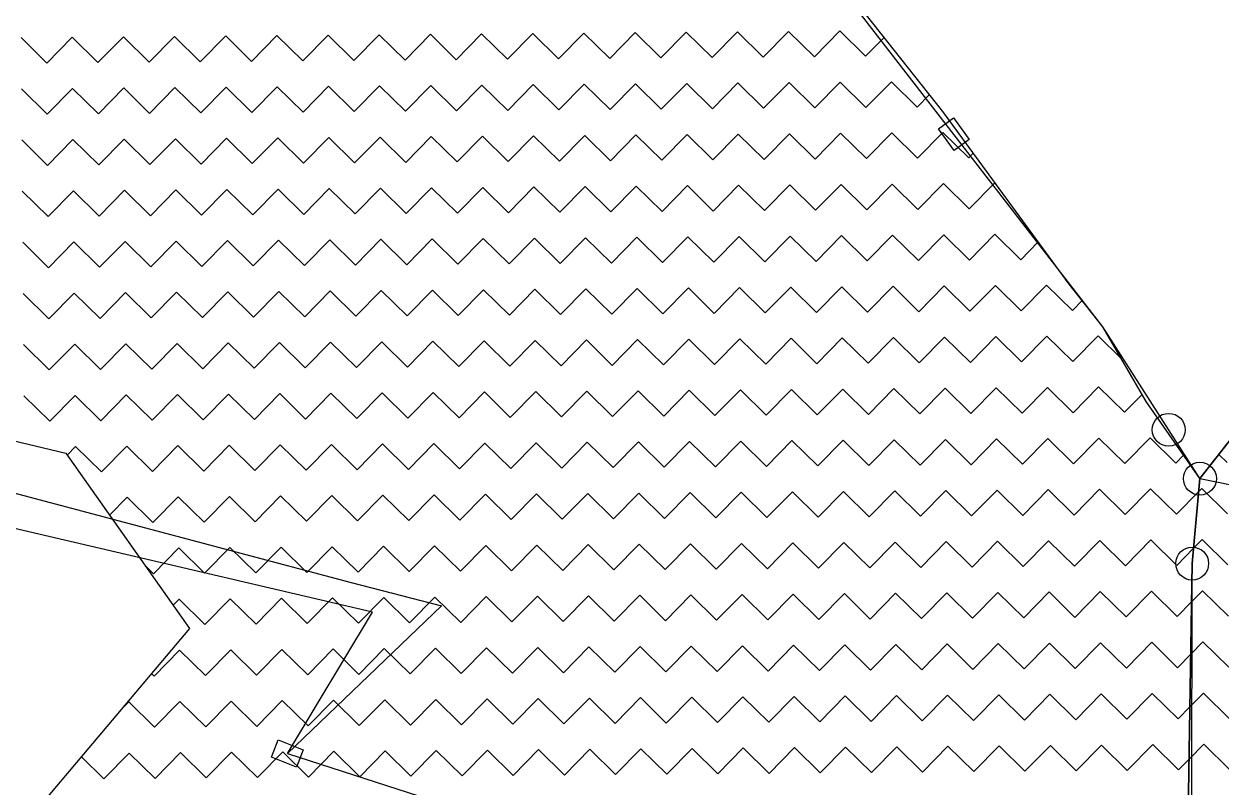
# Model space of a CAD drawing. Header units: metres. Extents: x 342804 to 346854, y 1762918 to 1765966.
# Drawn here: x 343363.2 to 343672.7, y 1765039.4 to 1765236.8 of the extents above; entities that cross this region are included whole.
import ezdxf

# ---------------------------------------------------------------- set-up
doc = ezdxf.new("R2010")
doc.units = ezdxf.units.M
doc.header["$MEASUREMENT"] = 0
for name, color, linetype in [('POLY_HATCH', 12, 'Continuous'), ('POLY_PARCEL', 6, 'Continuous'), ('POLY_ROAD', 30, 'Continuous')]:
    doc.layers.add(name, color=color, linetype=linetype)

msp = doc.modelspace()

# ---------------------------------------------------------------- linework, layer by layer
for points in [[(343603.48, 1765212.44), (343607.58, 1765206.83), (343603.7, 1765203.99), (343599.6, 1765209.6)], [(343428.95, 1765051.57), (343435.4, 1765049.01), (343433.63, 1765044.54), (343427.17, 1765047.11)]]:
    msp.add_lwpolyline(points, close=True)
for centre in [(343659.16, 1765131.79), (343667.22, 1765119.16), (343665.23, 1765097.19)]:
    msp.add_circle(centre, 4.25)
at = {"layer": 'POLY_HATCH'}
for p, q in [((343600.74, 1765214.13), (343523.23, 1765311.98)), ((343633.43, 1765169.45), (343600.74, 1765214.13)), ((343642.12, 1765158.46), (343633.43, 1765169.45)), ((343653.35, 1765139.07), (343642.12, 1765158.46)), ((343289.68, 1765146.12), (343374, 1765125.72)), ((343667.22, 1765119.16), (343653.35, 1765139.07)), ((343681.02, 1765136.83), (343667.22, 1765119.16)), ((343374, 1765125.72), (343405.95, 1765080.39)), ((343665.23, 1765097.19), (343667.22, 1765119.16)), ((343667.22, 1765119.16), (343665.23, 1765097.19)), ((343663.65, 1764998.5), (343665.23, 1765097.19)), ((343665.23, 1765097.19), (343663.65, 1764998.5)), ((343405.95, 1765080.39), (343364.33, 1765031))]:
    msp.add_line(p, q, dxfattribs=at)
at = {"layer": 'POLY_HATCH', "linetype": 'Continuous'}
for p, q in [((343541.09, 1765228.06), (343547.65, 1765234.73)), ((343547.65, 1765234.73), (343554.32, 1765228.16)), ((343554.32, 1765228.16), (343560.88, 1765234.83)), ((343560.88, 1765234.83), (343567.55, 1765228.27)), ((343567.55, 1765228.27), (343574.11, 1765234.94)), ((343574.11, 1765234.94), (343580.78, 1765228.38)), ((343362.43, 1765233.21), (343369.1, 1765226.64)), ((343369.1, 1765226.64), (343375.66, 1765233.31)), ((343375.66, 1765233.31), (343382.33, 1765226.75)), ((343382.33, 1765226.75), (343388.89, 1765233.42)), ((343388.89, 1765233.42), (343395.56, 1765226.86)), ((343395.56, 1765226.86), (343402.12, 1765233.53)), ((343402.12, 1765233.53), (343408.79, 1765226.97)), ((343408.79, 1765226.97), (343415.35, 1765233.64)), ((343415.35, 1765233.64), (343422.02, 1765227.08)), ((343422.02, 1765227.08), (343428.58, 1765233.75)), ((343428.58, 1765233.75), (343435.25, 1765227.19)), ((343435.25, 1765227.19), (343441.81, 1765233.86)), ((343441.81, 1765233.86), (343448.48, 1765227.3)), ((343448.48, 1765227.3), (343455.04, 1765233.97)), ((343455.04, 1765233.97), (343461.71, 1765227.4)), ((343461.71, 1765227.4), (343468.27, 1765234.07)), ((343468.27, 1765234.07), (343474.94, 1765227.51)), ((343474.94, 1765227.51), (343481.5, 1765234.18)), ((343481.5, 1765234.18), (343488.17, 1765227.62)), ((343488.17, 1765227.62), (343494.73, 1765234.29)), ((343494.73, 1765234.29), (343501.4, 1765227.73)), ((343501.4, 1765227.73), (343507.96, 1765234.4)), ((343507.96, 1765234.4), (343514.63, 1765227.84)), ((343514.63, 1765227.84), (343521.19, 1765234.51)), ((343521.19, 1765234.51), (343527.86, 1765227.95)), ((343527.86, 1765227.95), (343534.42, 1765234.62)), ((343534.42, 1765234.62), (343541.09, 1765228.06)), ((343580.78, 1765228.38), (343585.58, 1765233.27)), ((343362.54, 1765219.98), (343369.21, 1765213.41)), ((343369.21, 1765213.41), (343375.77, 1765220.08)), ((343375.77, 1765220.08), (343382.44, 1765213.52)), ((343382.44, 1765213.52), (343389, 1765220.19)), ((343389, 1765220.19), (343395.67, 1765213.63)), ((343395.67, 1765213.63), (343402.23, 1765220.3)), ((343402.23, 1765220.3), (343408.9, 1765213.74)), ((343408.9, 1765213.74), (343415.46, 1765220.41)), ((343415.46, 1765220.41), (343422.13, 1765213.85)), ((343422.13, 1765213.85), (343428.69, 1765220.52)), ((343428.69, 1765220.52), (343435.36, 1765213.96)), ((343435.36, 1765213.96), (343441.92, 1765220.63)), ((343441.92, 1765220.63), (343448.59, 1765214.07)), ((343448.59, 1765214.07), (343455.15, 1765220.74)), ((343455.15, 1765220.74), (343461.82, 1765214.17)), ((343461.82, 1765214.17), (343468.38, 1765220.84)), ((343468.38, 1765220.84), (343475.05, 1765214.28)), ((343475.05, 1765214.28), (343481.61, 1765220.95)), ((343481.61, 1765220.95), (343488.28, 1765214.39)), ((343488.28, 1765214.39), (343494.84, 1765221.06)), ((343494.84, 1765221.06), (343501.51, 1765214.5)), ((343501.51, 1765214.5), (343508.07, 1765221.17)), ((343508.07, 1765221.17), (343514.74, 1765214.61)), ((343514.74, 1765214.61), (343521.3, 1765221.28)), ((343521.3, 1765221.28), (343527.97, 1765214.72)), ((343527.97, 1765214.72), (343534.53, 1765221.39)), ((343534.53, 1765221.39), (343541.2, 1765214.83)), ((343541.2, 1765214.83), (343547.76, 1765221.5)), ((343547.76, 1765221.5), (343554.43, 1765214.93)), ((343554.43, 1765214.93), (343560.99, 1765221.6)), ((343560.99, 1765221.6), (343567.66, 1765215.04)), ((343567.66, 1765215.04), (343574.22, 1765221.71)), ((343574.22, 1765221.71), (343580.89, 1765215.15)), ((343580.89, 1765215.15), (343587.45, 1765221.82)), ((343587.45, 1765221.82), (343594.12, 1765215.26)), ((343594.12, 1765215.26), (343597.29, 1765218.49)), ((343369.31, 1765200.18), (343375.87, 1765206.85)), ((343375.87, 1765206.85), (343382.54, 1765200.29)), ((343382.54, 1765200.29), (343389.1, 1765206.96)), ((343389.1, 1765206.96), (343395.77, 1765200.4)), ((343395.77, 1765200.4), (343402.33, 1765207.07)), ((343402.33, 1765207.07), (343409, 1765200.51)), ((343409, 1765200.51), (343415.56, 1765207.18)), ((343415.56, 1765207.18), (343422.23, 1765200.62)), ((343422.23, 1765200.62), (343428.79, 1765207.29)), ((343428.79, 1765207.29), (343435.46, 1765200.73)), ((343435.46, 1765200.73), (343442.03, 1765207.4)), ((343442.03, 1765207.4), (343448.69, 1765200.84)), ((343448.69, 1765200.84), (343455.26, 1765207.51)), ((343455.26, 1765207.51), (343461.92, 1765200.94)), ((343461.92, 1765200.94), (343468.49, 1765207.61)), ((343468.49, 1765207.61), (343475.15, 1765201.05)), ((343475.15, 1765201.05), (343481.72, 1765207.72)), ((343481.72, 1765207.72), (343488.38, 1765201.16)), ((343488.38, 1765201.16), (343494.95, 1765207.83)), ((343494.95, 1765207.83), (343501.61, 1765201.27)), ((343501.61, 1765201.27), (343508.18, 1765207.94)), ((343508.18, 1765207.94), (343514.84, 1765201.38)), ((343514.84, 1765201.38), (343521.41, 1765208.05)), ((343521.41, 1765208.05), (343528.07, 1765201.49)), ((343528.07, 1765201.49), (343534.64, 1765208.16)), ((343534.64, 1765208.16), (343541.3, 1765201.6)), ((343541.3, 1765201.6), (343547.87, 1765208.26)), ((343547.87, 1765208.26), (343554.53, 1765201.7)), ((343554.53, 1765201.7), (343561.1, 1765208.37)), ((343561.1, 1765208.37), (343567.76, 1765201.81)), ((343567.76, 1765201.81), (343574.33, 1765208.48)), ((343574.33, 1765208.48), (343581, 1765201.92)), ((343581, 1765201.92), (343587.56, 1765208.59)), ((343587.56, 1765208.59), (343594.23, 1765202.03)), ((343594.23, 1765202.03), (343600.79, 1765208.7)), ((343600.79, 1765208.7), (343607.46, 1765202.14)), ((343362.64, 1765206.75), (343369.31, 1765200.18)), ((343607.46, 1765202.14), (343608.63, 1765203.34)), ((343475.26, 1765187.82), (343481.82, 1765194.49)), ((343481.82, 1765194.49), (343488.49, 1765187.93)), ((343488.49, 1765187.93), (343495.05, 1765194.6)), ((343495.05, 1765194.6), (343501.72, 1765188.04)), ((343501.72, 1765188.04), (343508.28, 1765194.71)), ((343508.28, 1765194.71), (343514.95, 1765188.15)), ((343514.95, 1765188.15), (343521.51, 1765194.82)), ((343521.51, 1765194.82), (343528.18, 1765188.26)), ((343528.18, 1765188.26), (343534.74, 1765194.93)), ((343534.74, 1765194.93), (343541.41, 1765188.37)), ((343541.41, 1765188.37), (343547.97, 1765195.03)), ((343547.97, 1765195.03), (343554.64, 1765188.47)), ((343554.64, 1765188.47), (343561.2, 1765195.14)), ((343561.2, 1765195.14), (343567.87, 1765188.58)), ((343567.87, 1765188.58), (343574.43, 1765195.25)), ((343574.43, 1765195.25), (343581.1, 1765188.69)), ((343581.1, 1765188.69), (343587.66, 1765195.36)), ((343587.66, 1765195.36), (343594.33, 1765188.8)), ((343594.33, 1765188.8), (343600.89, 1765195.47)), ((343600.89, 1765195.47), (343607.56, 1765188.91)), ((343607.56, 1765188.91), (343614.12, 1765195.58)), ((343614.12, 1765195.58), (343614.79, 1765194.92)), ((343362.75, 1765193.52), (343369.42, 1765186.95)), ((343369.42, 1765186.95), (343375.98, 1765193.62)), ((343375.98, 1765193.62), (343382.65, 1765187.06)), ((343382.65, 1765187.06), (343389.21, 1765193.73)), ((343389.21, 1765193.73), (343395.88, 1765187.17)), ((343395.88, 1765187.17), (343402.44, 1765193.84)), ((343402.44, 1765193.84), (343409.11, 1765187.28)), ((343409.11, 1765187.28), (343415.67, 1765193.95)), ((343415.67, 1765193.95), (343422.34, 1765187.39)), ((343422.34, 1765187.39), (343428.9, 1765194.06)), ((343428.9, 1765194.06), (343435.57, 1765187.5)), ((343435.57, 1765187.5), (343442.13, 1765194.17)), ((343442.13, 1765194.17), (343448.8, 1765187.61)), ((343448.8, 1765187.61), (343455.36, 1765194.28)), ((343455.36, 1765194.28), (343462.03, 1765187.71)), ((343462.03, 1765187.71), (343468.59, 1765194.38)), ((343468.59, 1765194.38), (343475.26, 1765187.82)), ((343581.21, 1765175.46), (343587.77, 1765182.13)), ((343587.77, 1765182.13), (343594.44, 1765175.57)), ((343594.44, 1765175.57), (343601, 1765182.24)), ((343601, 1765182.24), (343607.67, 1765175.68)), ((343607.67, 1765175.68), (343614.23, 1765182.35)), ((343614.23, 1765182.35), (343620.9, 1765175.79)), ((343362.86, 1765180.29), (343369.53, 1765173.72)), ((343369.53, 1765173.72), (343376.09, 1765180.39)), ((343376.09, 1765180.39), (343382.76, 1765173.83)), ((343382.76, 1765173.83), (343389.32, 1765180.5)), ((343389.32, 1765180.5), (343395.99, 1765173.94)), ((343395.99, 1765173.94), (343402.55, 1765180.61)), ((343402.55, 1765180.61), (343409.22, 1765174.05)), ((343409.22, 1765174.05), (343415.78, 1765180.72)), ((343415.78, 1765180.72), (343422.45, 1765174.16)), ((343422.45, 1765174.16), (343429.01, 1765180.83)), ((343429.01, 1765180.83), (343435.68, 1765174.27)), ((343435.68, 1765174.27), (343442.24, 1765180.94)), ((343442.24, 1765180.94), (343448.91, 1765174.38)), ((343448.91, 1765174.38), (343455.47, 1765181.05)), ((343455.47, 1765181.05), (343462.14, 1765174.48)), ((343462.14, 1765174.48), (343468.7, 1765181.15)), ((343468.7, 1765181.15), (343475.37, 1765174.59)), ((343475.37, 1765174.59), (343481.93, 1765181.26)), ((343481.93, 1765181.26), (343488.6, 1765174.7)), ((343488.6, 1765174.7), (343495.16, 1765181.37)), ((343495.16, 1765181.37), (343501.83, 1765174.81)), ((343501.83, 1765174.81), (343508.39, 1765181.48)), ((343508.39, 1765181.48), (343515.06, 1765174.92)), ((343515.06, 1765174.92), (343521.62, 1765181.59)), ((343521.62, 1765181.59), (343528.29, 1765175.03)), ((343528.29, 1765175.03), (343534.85, 1765181.7)), ((343534.85, 1765181.7), (343541.52, 1765175.14)), ((343541.52, 1765175.14), (343548.08, 1765181.8)), ((343548.08, 1765181.8), (343554.75, 1765175.24)), ((343554.75, 1765175.24), (343561.31, 1765181.91)), ((343561.31, 1765181.91), (343567.98, 1765175.35)), ((343567.98, 1765175.35), (343574.54, 1765182.02)), ((343574.54, 1765182.02), (343581.21, 1765175.46)), ((343620.9, 1765175.79), (343625.43, 1765180.39)), ((343362.97, 1765167.06), (343369.64, 1765160.49)), ((343369.64, 1765160.49), (343376.2, 1765167.16)), ((343376.2, 1765167.16), (343382.87, 1765160.6)), ((343382.87, 1765160.6), (343389.43, 1765167.27)), ((343389.43, 1765167.27), (343396.1, 1765160.71)), ((343396.1, 1765160.71), (343402.66, 1765167.38)), ((343402.66, 1765167.38), (343409.33, 1765160.82)), ((343409.33, 1765160.82), (343415.89, 1765167.49)), ((343415.89, 1765167.49), (343422.56, 1765160.93)), ((343422.56, 1765160.93), (343429.12, 1765167.6)), ((343429.12, 1765167.6), (343435.79, 1765161.04)), ((343435.79, 1765161.04), (343442.35, 1765167.71)), ((343442.35, 1765167.71), (343449.02, 1765161.15)), ((343449.02, 1765161.15), (343455.58, 1765167.82)), ((343455.58, 1765167.82), (343462.25, 1765161.25)), ((343462.25, 1765161.25), (343468.81, 1765167.92)), ((343468.81, 1765167.92), (343475.48, 1765161.36)), ((343475.48, 1765161.36), (343482.04, 1765168.03)), ((343482.04, 1765168.03), (343488.71, 1765161.47)), ((343488.71, 1765161.47), (343495.27, 1765168.14)), ((343495.27, 1765168.14), (343501.94, 1765161.58)), ((343501.94, 1765161.58), (343508.5, 1765168.25)), ((343508.5, 1765168.25), (343515.17, 1765161.69)), ((343515.17, 1765161.69), (343521.73, 1765168.36)), ((343521.73, 1765168.36), (343528.4, 1765161.8)), ((343528.4, 1765161.8), (343534.96, 1765168.47)), ((343534.96, 1765168.47), (343541.63, 1765161.91)), ((343541.63, 1765161.91), (343548.19, 1765168.57)), ((343548.19, 1765168.57), (343554.86, 1765162.01)), ((343554.86, 1765162.01), (343561.42, 1765168.68)), ((343561.42, 1765168.68), (343568.09, 1765162.12)), ((343568.09, 1765162.12), (343574.65, 1765168.79)), ((343574.65, 1765168.79), (343581.32, 1765162.23)), ((343581.32, 1765162.23), (343587.88, 1765168.9)), ((343587.88, 1765168.9), (343594.55, 1765162.34)), ((343594.55, 1765162.34), (343601.11, 1765169.01)), ((343601.11, 1765169.01), (343607.78, 1765162.45)), ((343607.78, 1765162.45), (343614.34, 1765169.12)), ((343614.34, 1765169.12), (343621.01, 1765162.56)), ((343621.01, 1765162.56), (343627.57, 1765169.23)), ((343627.57, 1765169.23), (343634.24, 1765162.67)), ((343634.24, 1765162.67), (343636.77, 1765165.23)), ((343409.44, 1765147.59), (343416, 1765154.26)), ((343416, 1765154.26), (343422.67, 1765147.7)), ((343422.67, 1765147.7), (343429.23, 1765154.37)), ((343429.23, 1765154.37), (343435.9, 1765147.81)), ((343435.9, 1765147.81), (343442.46, 1765154.48)), ((343442.46, 1765154.48), (343449.13, 1765147.92)), ((343449.13, 1765147.92), (343455.69, 1765154.58)), ((343455.69, 1765154.58), (343462.36, 1765148.02)), ((343462.36, 1765148.02), (343468.92, 1765154.69)), ((343468.92, 1765154.69), (343475.59, 1765148.13)), ((343475.59, 1765148.13), (343482.15, 1765154.8)), ((343482.15, 1765154.8), (343488.82, 1765148.24)), ((343488.82, 1765148.24), (343495.38, 1765154.91)), ((343495.38, 1765154.91), (343502.05, 1765148.35)), ((343502.05, 1765148.35), (343508.61, 1765155.02)), ((343508.61, 1765155.02), (343515.28, 1765148.46)), ((343515.28, 1765148.46), (343521.84, 1765155.13)), ((343521.84, 1765155.13), (343528.51, 1765148.57)), ((343528.51, 1765148.57), (343535.07, 1765155.24)), ((343535.07, 1765155.24), (343541.74, 1765148.68)), ((343541.74, 1765148.68), (343548.3, 1765155.34)), ((343548.3, 1765155.34), (343554.97, 1765148.78)), ((343554.97, 1765148.78), (343561.53, 1765155.45)), ((343561.53, 1765155.45), (343568.2, 1765148.89)), ((343568.2, 1765148.89), (343574.76, 1765155.56)), ((343574.76, 1765155.56), (343581.43, 1765149)), ((343581.43, 1765149), (343587.99, 1765155.67)), ((343587.99, 1765155.67), (343594.66, 1765149.11)), ((343594.66, 1765149.11), (343601.22, 1765155.78)), ((343601.22, 1765155.78), (343607.89, 1765149.22)), ((343607.89, 1765149.22), (343614.45, 1765155.89)), ((343614.45, 1765155.89), (343621.12, 1765149.33)), ((343621.12, 1765149.33), (343627.68, 1765156)), ((343627.68, 1765156), (343634.35, 1765149.44)), ((343634.35, 1765149.44), (343640.91, 1765156.1)), ((343640.91, 1765156.1), (343646.9, 1765150.21)), ((343363.08, 1765153.83), (343369.75, 1765147.26)), ((343369.75, 1765147.26), (343376.31, 1765153.93)), ((343376.31, 1765153.93), (343382.98, 1765147.37)), ((343382.98, 1765147.37), (343389.54, 1765154.04)), ((343389.54, 1765154.04), (343396.21, 1765147.48)), ((343396.21, 1765147.48), (343402.77, 1765154.15)), ((343402.77, 1765154.15), (343409.44, 1765147.59)), ((343502.16, 1765135.12), (343508.72, 1765141.79)), ((343508.72, 1765141.79), (343515.39, 1765135.23)), ((343515.39, 1765135.23), (343521.95, 1765141.9)), ((343521.95, 1765141.9), (343528.62, 1765135.34)), ((343528.62, 1765135.34), (343535.18, 1765142.01)), ((343535.18, 1765142.01), (343541.85, 1765135.45)), ((343541.85, 1765135.45), (343548.41, 1765142.11)), ((343548.41, 1765142.11), (343555.08, 1765135.55)), ((343555.08, 1765135.55), (343561.64, 1765142.22)), ((343561.64, 1765142.22), (343568.31, 1765135.66)), ((343568.31, 1765135.66), (343574.87, 1765142.33)), ((343574.87, 1765142.33), (343581.54, 1765135.77)), ((343581.54, 1765135.77), (343588.1, 1765142.44)), ((343588.1, 1765142.44), (343594.77, 1765135.88)), ((343594.77, 1765135.88), (343601.33, 1765142.55)), ((343601.33, 1765142.55), (343608, 1765135.99)), ((343608, 1765135.99), (343614.56, 1765142.66)), ((343614.56, 1765142.66), (343621.23, 1765136.1)), ((343621.23, 1765136.1), (343627.79, 1765142.77)), ((343627.79, 1765142.77), (343634.46, 1765136.21)), ((343634.46, 1765136.21), (343641.02, 1765142.87)), ((343641.02, 1765142.87), (343647.69, 1765136.31)), ((343363.19, 1765140.6), (343369.86, 1765134.03)), ((343369.86, 1765134.03), (343376.42, 1765140.7)), ((343376.42, 1765140.7), (343383.09, 1765134.14)), ((343383.09, 1765134.14), (343389.65, 1765140.81)), ((343389.65, 1765140.81), (343396.32, 1765134.25)), ((343396.32, 1765134.25), (343402.88, 1765140.92)), ((343402.88, 1765140.92), (343409.55, 1765134.36)), ((343409.55, 1765134.36), (343416.11, 1765141.03)), ((343416.11, 1765141.03), (343422.78, 1765134.47)), ((343422.78, 1765134.47), (343429.34, 1765141.14)), ((343429.34, 1765141.14), (343436.01, 1765134.58)), ((343436.01, 1765134.58), (343442.57, 1765141.25)), ((343442.57, 1765141.25), (343449.24, 1765134.69)), ((343449.24, 1765134.69), (343455.8, 1765141.35)), ((343455.8, 1765141.35), (343462.47, 1765134.79)), ((343462.47, 1765134.79), (343469.03, 1765141.46)), ((343469.03, 1765141.46), (343475.7, 1765134.9)), ((343475.7, 1765134.9), (343482.26, 1765141.57)), ((343482.26, 1765141.57), (343488.93, 1765135.01)), ((343488.93, 1765135.01), (343495.49, 1765141.68)), ((343495.49, 1765141.68), (343502.16, 1765135.12)), ((343647.69, 1765136.31), (343652.26, 1765140.96)), ((343608.11, 1765122.76), (343614.67, 1765129.43)), ((343614.67, 1765129.43), (343621.34, 1765122.87)), ((343621.34, 1765122.87), (343627.9, 1765129.54)), ((343627.9, 1765129.54), (343634.57, 1765122.97)), ((343634.57, 1765122.97), (343641.13, 1765129.64)), ((343641.13, 1765129.64), (343647.8, 1765123.08)), ((343647.8, 1765123.08), (343654.36, 1765129.75)), ((343654.36, 1765129.75), (343661.03, 1765123.19)), ((343374.33, 1765125.25), (343376.53, 1765127.47)), ((343376.53, 1765127.47), (343383.2, 1765120.91)), ((343383.2, 1765120.91), (343389.76, 1765127.58)), ((343389.76, 1765127.58), (343396.43, 1765121.02)), ((343396.43, 1765121.02), (343402.99, 1765127.69)), ((343402.99, 1765127.69), (343409.66, 1765121.13)), ((343409.66, 1765121.13), (343416.22, 1765127.8)), ((343416.22, 1765127.8), (343422.89, 1765121.24)), ((343422.89, 1765121.24), (343429.45, 1765127.91)), ((343429.45, 1765127.91), (343436.12, 1765121.35)), ((343436.12, 1765121.35), (343442.68, 1765128.02)), ((343442.68, 1765128.02), (343449.35, 1765121.46)), ((343449.35, 1765121.46), (343455.91, 1765128.12)), ((343455.91, 1765128.12), (343462.58, 1765121.56)), ((343462.58, 1765121.56), (343469.14, 1765128.23)), ((343469.14, 1765128.23), (343475.81, 1765121.67)), ((343475.81, 1765121.67), (343482.37, 1765128.34)), ((343482.37, 1765128.34), (343489.04, 1765121.78)), ((343489.04, 1765121.78), (343495.6, 1765128.45)), ((343495.6, 1765128.45), (343502.27, 1765121.89)), ((343502.27, 1765121.89), (343508.83, 1765128.56)), ((343508.83, 1765128.56), (343515.5, 1765122)), ((343515.5, 1765122), (343522.06, 1765128.67)), ((343522.06, 1765128.67), (343528.73, 1765122.11)), ((343528.73, 1765122.11), (343535.29, 1765128.78)), ((343535.29, 1765128.78), (343541.96, 1765122.22)), ((343541.96, 1765122.22), (343548.52, 1765128.88)), ((343548.52, 1765128.88), (343555.19, 1765122.32)), ((343555.19, 1765122.32), (343561.75, 1765128.99)), ((343561.75, 1765128.99), (343568.42, 1765122.43)), ((343568.42, 1765122.43), (343574.98, 1765129.1)), ((343574.98, 1765129.1), (343581.65, 1765122.54)), ((343581.65, 1765122.54), (343588.21, 1765129.21)), ((343588.21, 1765129.21), (343594.88, 1765122.65)), ((343594.88, 1765122.65), (343601.44, 1765129.32)), ((343601.44, 1765129.32), (343608.11, 1765122.76)), ((343661.03, 1765123.19), (343663.01, 1765125.21)), ((343672.1, 1765125.42), (343674.26, 1765123.3)), ((343385.29, 1765109.7), (343389.86, 1765114.35)), ((343389.86, 1765114.35), (343396.53, 1765107.79)), ((343396.53, 1765107.79), (343403.09, 1765114.46)), ((343403.09, 1765114.46), (343409.76, 1765107.9)), ((343409.76, 1765107.9), (343416.32, 1765114.57)), ((343416.32, 1765114.57), (343422.99, 1765108.01)), ((343422.99, 1765108.01), (343429.55, 1765114.68)), ((343429.55, 1765114.68), (343436.22, 1765108.12)), ((343436.22, 1765108.12), (343442.78, 1765114.79)), ((343442.78, 1765114.79), (343449.45, 1765108.23)), ((343449.45, 1765108.23), (343456.01, 1765114.89)), ((343456.01, 1765114.89), (343462.68, 1765108.33)), ((343462.68, 1765108.33), (343469.24, 1765115)), ((343469.24, 1765115), (343475.91, 1765108.44)), ((343475.91, 1765108.44), (343482.48, 1765115.11)), ((343482.48, 1765115.11), (343489.14, 1765108.55)), ((343489.14, 1765108.55), (343495.71, 1765115.22)), ((343495.71, 1765115.22), (343502.37, 1765108.66)), ((343502.37, 1765108.66), (343508.94, 1765115.33)), ((343508.94, 1765115.33), (343515.6, 1765108.77)), ((343515.6, 1765108.77), (343522.17, 1765115.44)), ((343522.17, 1765115.44), (343528.83, 1765108.88)), ((343528.83, 1765108.88), (343535.4, 1765115.55)), ((343535.4, 1765115.55), (343542.06, 1765108.99)), ((343542.06, 1765108.99), (343548.63, 1765115.65)), ((343548.63, 1765115.65), (343555.29, 1765109.09)), ((343555.29, 1765109.09), (343561.86, 1765115.76)), ((343561.86, 1765115.76), (343568.52, 1765109.2)), ((343568.52, 1765109.2), (343575.09, 1765115.87)), ((343575.09, 1765115.87), (343581.75, 1765109.31)), ((343581.75, 1765109.31), (343588.32, 1765115.98)), ((343588.32, 1765115.98), (343594.98, 1765109.42)), ((343594.98, 1765109.42), (343601.55, 1765116.09)), ((343601.55, 1765116.09), (343608.21, 1765109.53)), ((343608.21, 1765109.53), (343614.78, 1765116.2)), ((343614.78, 1765116.2), (343621.45, 1765109.64)), ((343621.45, 1765109.64), (343628.01, 1765116.31)), ((343628.01, 1765116.31), (343634.68, 1765109.74)), ((343634.68, 1765109.74), (343641.24, 1765116.41)), ((343641.24, 1765116.41), (343647.91, 1765109.85)), ((343647.91, 1765109.85), (343654.47, 1765116.52)), ((343654.47, 1765116.52), (343661.14, 1765109.96)), ((343661.14, 1765109.96), (343666.92, 1765115.84)), ((343666.92, 1765115.84), (343667.7, 1765116.63)), ((343667.7, 1765116.63), (343674.37, 1765110.07)), ((343436.33, 1765094.89), (343442.89, 1765101.56)), ((343442.89, 1765101.56), (343449.56, 1765095)), ((343449.56, 1765095), (343456.12, 1765101.66)), ((343456.12, 1765101.66), (343462.79, 1765095.1)), ((343462.79, 1765095.1), (343469.35, 1765101.77)), ((343469.35, 1765101.77), (343476.02, 1765095.21)), ((343476.02, 1765095.21), (343482.58, 1765101.88)), ((343482.58, 1765101.88), (343489.25, 1765095.32)), ((343489.25, 1765095.32), (343495.81, 1765101.99)), ((343495.81, 1765101.99), (343502.48, 1765095.43)), ((343502.48, 1765095.43), (343509.04, 1765102.1)), ((343509.04, 1765102.1), (343515.71, 1765095.54)), ((343515.71, 1765095.54), (343522.27, 1765102.21)), ((343522.27, 1765102.21), (343528.94, 1765095.65)), ((343528.94, 1765095.65), (343535.5, 1765102.32)), ((343535.5, 1765102.32), (343542.17, 1765095.76)), ((343542.17, 1765095.76), (343548.73, 1765102.42)), ((343548.73, 1765102.42), (343555.4, 1765095.86)), ((343555.4, 1765095.86), (343561.96, 1765102.53)), ((343561.96, 1765102.53), (343568.63, 1765095.97)), ((343568.63, 1765095.97), (343575.19, 1765102.64)), ((343575.19, 1765102.64), (343581.86, 1765096.08)), ((343581.86, 1765096.08), (343588.42, 1765102.75)), ((343588.42, 1765102.75), (343595.09, 1765096.19)), ((343595.09, 1765096.19), (343601.65, 1765102.86)), ((343601.65, 1765102.86), (343608.32, 1765096.3)), ((343608.32, 1765096.3), (343614.88, 1765102.97)), ((343614.88, 1765102.97), (343621.55, 1765096.41)), ((343621.55, 1765096.41), (343628.11, 1765103.08)), ((343628.11, 1765103.08), (343634.78, 1765096.51)), ((343634.78, 1765096.51), (343641.34, 1765103.18)), ((343641.34, 1765103.18), (343648.01, 1765096.62)), ((343648.01, 1765096.62), (343654.57, 1765103.29)), ((343654.57, 1765103.29), (343661.24, 1765096.73)), ((343665.59, 1765101.15), (343667.8, 1765103.4)), ((343667.8, 1765103.4), (343674.47, 1765096.84)), ((343396.64, 1765094.56), (343403.2, 1765101.23)), ((343403.2, 1765101.23), (343409.87, 1765094.67)), ((343409.87, 1765094.67), (343416.43, 1765101.34)), ((343416.43, 1765101.34), (343423.1, 1765094.78)), ((343423.1, 1765094.78), (343429.66, 1765101.45)), ((343429.66, 1765101.45), (343436.33, 1765094.89)), ((343661.24, 1765096.73), (343665.59, 1765101.15)), ((343394.43, 1765096.74), (343396.64, 1765094.56)), ((343542.28, 1765082.53), (343548.84, 1765089.19)), ((343548.84, 1765089.19), (343555.51, 1765082.63)), ((343555.51, 1765082.63), (343562.07, 1765089.3)), ((343562.07, 1765089.3), (343568.74, 1765082.74)), ((343568.74, 1765082.74), (343575.3, 1765089.41)), ((343575.3, 1765089.41), (343581.97, 1765082.85)), ((343581.97, 1765082.85), (343588.53, 1765089.52)), ((343588.53, 1765089.52), (343595.2, 1765082.96)), ((343595.2, 1765082.96), (343601.76, 1765089.63)), ((343601.76, 1765089.63), (343608.43, 1765083.07)), ((343608.43, 1765083.07), (343614.99, 1765089.74)), ((343614.99, 1765089.74), (343621.66, 1765083.18)), ((343621.66, 1765083.18), (343628.22, 1765089.85)), ((343628.22, 1765089.85), (343634.89, 1765083.28)), ((343634.89, 1765083.28), (343641.45, 1765089.95)), ((343641.45, 1765089.95), (343648.12, 1765083.39)), ((343648.12, 1765083.39), (343654.68, 1765090.06)), ((343654.68, 1765090.06), (343661.35, 1765083.5)), ((343665.08, 1765087.29), (343667.91, 1765090.17)), ((343667.91, 1765090.17), (343674.58, 1765083.61)), ((343401.72, 1765086.39), (343403.31, 1765088)), ((343403.31, 1765088), (343409.98, 1765081.44)), ((343409.98, 1765081.44), (343416.54, 1765088.11)), ((343416.54, 1765088.11), (343423.21, 1765081.55)), ((343423.21, 1765081.55), (343429.77, 1765088.22)), ((343429.77, 1765088.22), (343436.44, 1765081.66)), ((343436.44, 1765081.66), (343443, 1765088.33)), ((343443, 1765088.33), (343449.67, 1765081.77)), ((343449.67, 1765081.77), (343456.23, 1765088.43)), ((343456.23, 1765088.43), (343462.9, 1765081.87)), ((343462.9, 1765081.87), (343469.46, 1765088.54)), ((343469.46, 1765088.54), (343476.13, 1765081.98)), ((343476.13, 1765081.98), (343482.69, 1765088.65)), ((343482.69, 1765088.65), (343489.36, 1765082.09)), ((343489.36, 1765082.09), (343495.92, 1765088.76)), ((343495.92, 1765088.76), (343502.59, 1765082.2)), ((343502.59, 1765082.2), (343509.15, 1765088.87)), ((343509.15, 1765088.87), (343515.82, 1765082.31)), ((343515.82, 1765082.31), (343522.38, 1765088.98)), ((343522.38, 1765088.98), (343529.05, 1765082.42)), ((343529.05, 1765082.42), (343535.61, 1765089.09)), ((343535.61, 1765089.09), (343542.28, 1765082.53)), ((343661.35, 1765083.5), (343665.08, 1765087.29)), ((343648.23, 1765070.16), (343654.79, 1765076.83)), ((343654.79, 1765076.83), (343661.46, 1765070.27)), ((343664.86, 1765073.73), (343668.02, 1765076.94)), ((343668.02, 1765076.94), (343674.69, 1765070.38)), ((343396.86, 1765068.1), (343403.42, 1765074.77)), ((343403.42, 1765074.77), (343410.09, 1765068.21)), ((343410.09, 1765068.21), (343416.65, 1765074.88)), ((343416.65, 1765074.88), (343423.32, 1765068.32)), ((343423.32, 1765068.32), (343429.88, 1765074.99)), ((343429.88, 1765074.99), (343436.55, 1765068.43)), ((343436.55, 1765068.43), (343443.11, 1765075.1)), ((343443.11, 1765075.1), (343449.78, 1765068.54)), ((343449.78, 1765068.54), (343456.34, 1765075.2)), ((343456.34, 1765075.2), (343463.01, 1765068.64)), ((343463.01, 1765068.64), (343469.57, 1765075.31)), ((343469.57, 1765075.31), (343476.24, 1765068.75)), ((343476.24, 1765068.75), (343482.8, 1765075.42)), ((343482.8, 1765075.42), (343489.47, 1765068.86)), ((343489.47, 1765068.86), (343496.03, 1765075.53)), ((343496.03, 1765075.53), (343502.7, 1765068.97)), ((343502.7, 1765068.97), (343509.26, 1765075.64)), ((343509.26, 1765075.64), (343515.93, 1765069.08)), ((343515.93, 1765069.08), (343522.49, 1765075.75)), ((343522.49, 1765075.75), (343529.16, 1765069.19)), ((343529.16, 1765069.19), (343535.72, 1765075.86)), ((343535.72, 1765075.86), (343542.39, 1765069.29)), ((343542.39, 1765069.29), (343548.95, 1765075.96)), ((343548.95, 1765075.96), (343555.62, 1765069.4)), ((343555.62, 1765069.4), (343562.18, 1765076.07)), ((343562.18, 1765076.07), (343568.85, 1765069.51)), ((343568.85, 1765069.51), (343575.41, 1765076.18)), ((343575.41, 1765076.18), (343582.08, 1765069.62)), ((343582.08, 1765069.62), (343588.64, 1765076.29)), ((343588.64, 1765076.29), (343595.31, 1765069.73)), ((343595.31, 1765069.73), (343601.87, 1765076.4)), ((343601.87, 1765076.4), (343608.54, 1765069.84)), ((343608.54, 1765069.84), (343615.1, 1765076.51)), ((343615.1, 1765076.51), (343621.77, 1765069.95)), ((343621.77, 1765069.95), (343628.33, 1765076.62)), ((343628.33, 1765076.62), (343635, 1765070.05)), ((343635, 1765070.05), (343641.56, 1765076.72)), ((343641.56, 1765076.72), (343648.23, 1765070.16)), ((343661.46, 1765070.27), (343664.86, 1765073.73)), ((343396.17, 1765068.78), (343396.86, 1765068.1)), ((343388.06, 1765059.16), (343390.3, 1765061.43)), ((343390.3, 1765061.43), (343396.97, 1765054.87)), ((343396.97, 1765054.87), (343403.53, 1765061.54)), ((343403.53, 1765061.54), (343410.2, 1765054.98)), ((343410.2, 1765054.98), (343416.76, 1765061.65)), ((343416.76, 1765061.65), (343423.43, 1765055.09)), ((343423.43, 1765055.09), (343429.99, 1765061.76)), ((343429.99, 1765061.76), (343436.66, 1765055.2)), ((343436.66, 1765055.2), (343443.22, 1765061.87)), ((343443.22, 1765061.87), (343449.89, 1765055.31)), ((343449.89, 1765055.31), (343456.45, 1765061.97)), ((343456.45, 1765061.97), (343463.12, 1765055.41)), ((343463.12, 1765055.41), (343469.68, 1765062.08)), ((343469.68, 1765062.08), (343476.35, 1765055.52)), ((343476.35, 1765055.52), (343482.91, 1765062.19)), ((343482.91, 1765062.19), (343489.58, 1765055.63)), ((343489.58, 1765055.63), (343496.14, 1765062.3)), ((343496.14, 1765062.3), (343502.81, 1765055.74)), ((343502.81, 1765055.74), (343509.37, 1765062.41)), ((343509.37, 1765062.41), (343516.04, 1765055.85)), ((343516.04, 1765055.85), (343522.6, 1765062.52)), ((343522.6, 1765062.52), (343529.27, 1765055.96)), ((343529.27, 1765055.96), (343535.83, 1765062.63)), ((343535.83, 1765062.63), (343542.5, 1765056.06)), ((343542.5, 1765056.06), (343549.06, 1765062.73)), ((343549.06, 1765062.73), (343555.73, 1765056.17)), ((343555.73, 1765056.17), (343562.29, 1765062.84)), ((343562.29, 1765062.84), (343568.96, 1765056.28)), ((343568.96, 1765056.28), (343575.52, 1765062.95)), ((343575.52, 1765062.95), (343582.19, 1765056.39)), ((343582.19, 1765056.39), (343588.75, 1765063.06)), ((343588.75, 1765063.06), (343595.42, 1765056.5)), ((343595.42, 1765056.5), (343601.98, 1765063.17)), ((343601.98, 1765063.17), (343608.65, 1765056.61)), ((343608.65, 1765056.61), (343615.21, 1765063.28)), ((343615.21, 1765063.28), (343621.88, 1765056.72)), ((343621.88, 1765056.72), (343628.44, 1765063.39)), ((343628.44, 1765063.39), (343635.11, 1765056.82)), ((343635.11, 1765056.82), (343641.67, 1765063.49)), ((343641.67, 1765063.49), (343648.34, 1765056.93)), ((343648.34, 1765056.93), (343654.9, 1765063.6)), ((343654.9, 1765063.6), (343661.57, 1765057.04)), ((343664.64, 1765060.16), (343668.13, 1765063.71)), ((343668.13, 1765063.71), (343674.8, 1765057.15)), ((343661.57, 1765057.04), (343664.64, 1765060.16)), ((343476.46, 1765042.29), (343483.02, 1765048.96)), ((343483.02, 1765048.96), (343489.69, 1765042.4)), ((343489.69, 1765042.4), (343496.25, 1765049.07)), ((343496.25, 1765049.07), (343502.92, 1765042.51)), ((343502.92, 1765042.51), (343509.48, 1765049.18)), ((343509.48, 1765049.18), (343516.15, 1765042.62)), ((343516.15, 1765042.62), (343522.71, 1765049.29)), ((343522.71, 1765049.29), (343529.38, 1765042.73)), ((343529.38, 1765042.73), (343535.94, 1765049.4)), ((343535.94, 1765049.4), (343542.61, 1765042.83)), ((343542.61, 1765042.83), (343549.17, 1765049.5)), ((343549.17, 1765049.5), (343555.84, 1765042.94)), ((343555.84, 1765042.94), (343562.4, 1765049.61)), ((343562.4, 1765049.61), (343569.07, 1765043.05)), ((343569.07, 1765043.05), (343575.63, 1765049.72)), ((343575.63, 1765049.72), (343582.3, 1765043.16)), ((343582.3, 1765043.16), (343588.86, 1765049.83)), ((343588.86, 1765049.83), (343595.53, 1765043.27)), ((343595.53, 1765043.27), (343602.09, 1765049.94)), ((343602.09, 1765049.94), (343608.76, 1765043.38)), ((343608.76, 1765043.38), (343615.32, 1765050.05)), ((343615.32, 1765050.05), (343621.99, 1765043.49)), ((343621.99, 1765043.49), (343628.55, 1765050.16)), ((343628.55, 1765050.16), (343635.22, 1765043.59)), ((343635.22, 1765043.59), (343641.78, 1765050.26)), ((343641.78, 1765050.26), (343648.45, 1765043.7)), ((343648.45, 1765043.7), (343655.01, 1765050.37)), ((343655.01, 1765050.37), (343661.68, 1765043.81)), ((343664.42, 1765046.6), (343668.24, 1765050.48)), ((343668.24, 1765050.48), (343674.91, 1765043.92)), ((343378.03, 1765047.25), (343383.85, 1765041.53)), ((343383.85, 1765041.53), (343390.41, 1765048.2)), ((343390.41, 1765048.2), (343397.08, 1765041.64)), ((343397.08, 1765041.64), (343403.64, 1765048.31)), ((343403.64, 1765048.31), (343410.31, 1765041.75)), ((343410.31, 1765041.75), (343416.87, 1765048.42)), ((343416.87, 1765048.42), (343423.54, 1765041.86)), ((343423.54, 1765041.86), (343430.1, 1765048.53)), ((343430.1, 1765048.53), (343436.77, 1765041.97)), ((343436.77, 1765041.97), (343443.33, 1765048.64)), ((343443.33, 1765048.64), (343450, 1765042.08)), ((343450, 1765042.08), (343456.56, 1765048.74)), ((343456.56, 1765048.74), (343463.23, 1765042.18)), ((343463.23, 1765042.18), (343469.79, 1765048.85)), ((343469.79, 1765048.85), (343476.46, 1765042.29)), ((343661.68, 1765043.81), (343664.42, 1765046.6))]:
    msp.add_line(p, q, dxfattribs=at)
at = {"layer": 'POLY_PARCEL'}
for p, q in [((343642.12, 1765158.46), (343523.23, 1765311.98)), ((343667.22, 1765119.16), (343642.12, 1765158.46)), ((343642.12, 1765158.46), (343642.12, 1765158.46)), ((343642.12, 1765158.46), (343642.12, 1765158.46)), ((343642.12, 1765158.46), (343642.12, 1765158.46)), ((343667.22, 1765119.16), (343681.02, 1765136.83)), ((343665.23, 1765097.19), (343667.22, 1765119.16)), ((343667.22, 1765119.16), (343667.22, 1765119.16)), ((343667.22, 1765119.16), (343919.67, 1765068.67)), ((343665.03, 1764972.75), (343665.23, 1765097.19)), ((343431.29, 1765048.06), (343431.29, 1765048.06)), ((343431.29, 1765048.06), (343665.03, 1764972.75))]:
    msp.add_line(p, q, dxfattribs=at)
at = {"layer": 'POLY_ROAD'}
for p, q in [((343307.14, 1765129.64), (343447.81, 1765092.31)), ((343453.27, 1765084.62), (343356.01, 1765107.37)), ((343447.81, 1765092.31), (343471.16, 1765086.22)), ((343471.16, 1765086.22), (343431.29, 1765048.06)), ((343431.29, 1765048.06), (343453.27, 1765084.62))]:
    msp.add_line(p, q, dxfattribs=at)

doc.saveas('drawing.dxf')
